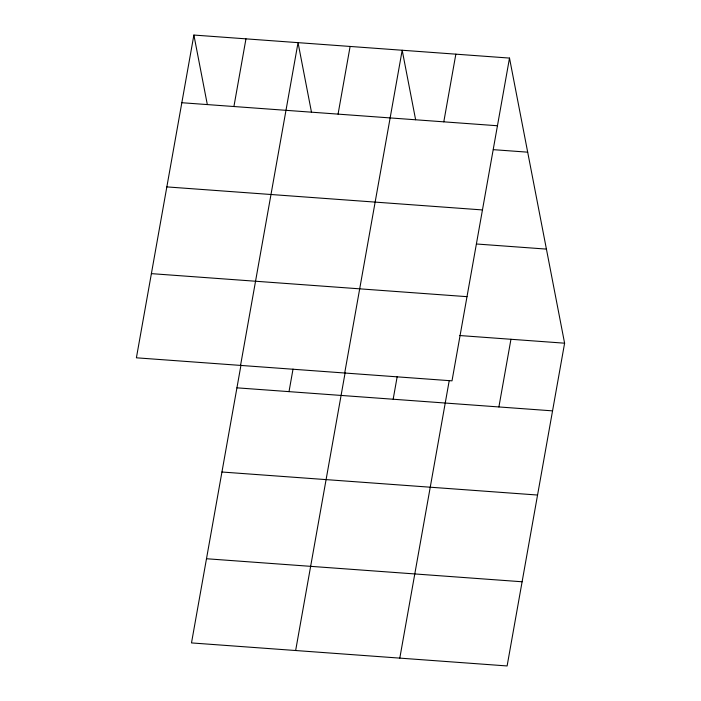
<?xml version="1.0" encoding="UTF-8"?>
<svg xmlns="http://www.w3.org/2000/svg" width="701" height="701" viewBox="0 0 701 701"><rect width="100%" height="100%" fill="white"/><g stroke="black" fill="none" stroke-linecap="round" stroke-linejoin="round"><path stroke-width="1.05" d="M193.888 35.05L136.397 357.808L452.005 380.845L509.504 58.078L193.888 35.05L207.321 104.545M233.915 106.526L245.963 38.853M240.548 365.414L298.039 42.647L311.472 112.142M240.951 365.274L191.496 642.922L507.112 665.95L564.603 343.192L509.504 58.078M338.066 114.123L350.114 46.45M289.014 391.631L293.027 369.076M344.699 373.011L402.19 50.253L415.623 119.748M295.647 650.519L345.102 372.871M393.165 399.228L397.178 376.674M443.794 121.834L455.852 54.161M399.798 658.116L449.253 380.477M498.893 406.948L510.95 339.275M181.839 102.723L497.447 125.751M493.346 149.663L527.687 152.17M166.847 186.904L482.454 209.932M476.671 244.009L546.421 249.1M151.39 273.635L467.006 296.663M459.435 335.516L564.603 343.192M236.938 387.837L552.546 410.865M221.945 472.01L537.553 495.037M206.497 558.741L522.105 581.769"/></g></svg>
